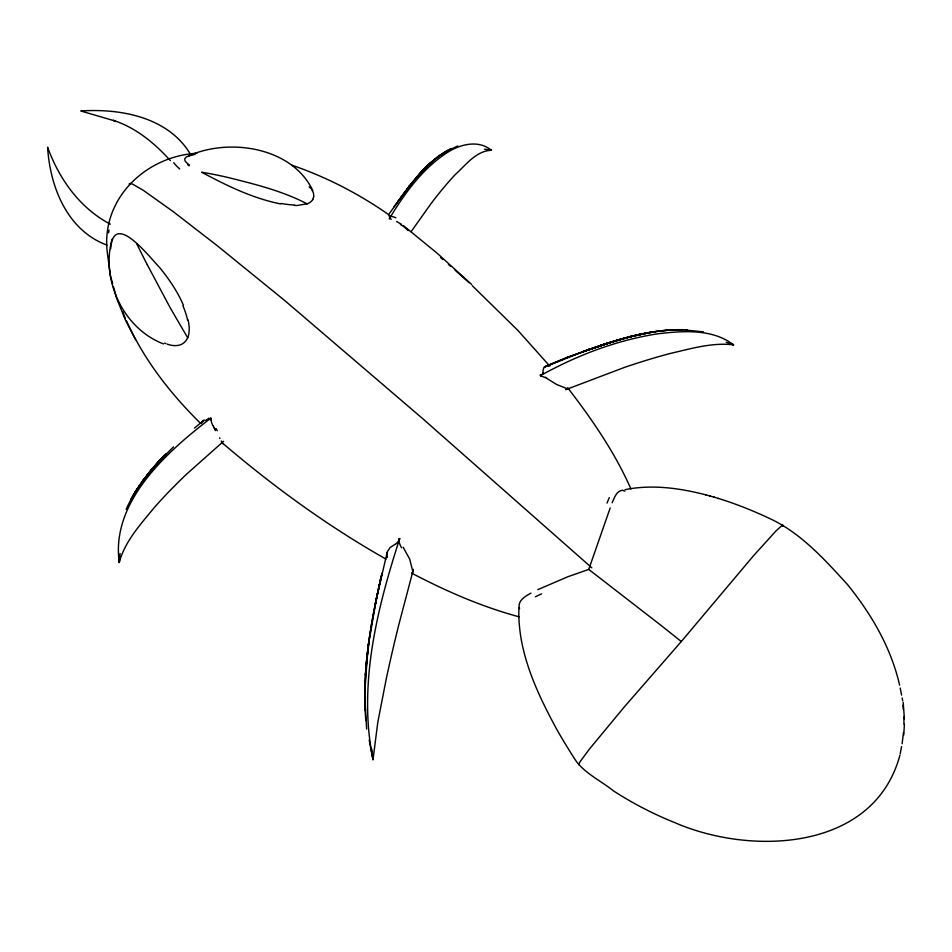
<?xml version="1.0" encoding="UTF-8"?>
<svg xmlns="http://www.w3.org/2000/svg" width="952" height="952" viewBox="0 0 952 952"><rect width="100%" height="100%" fill="white"/><g stroke="black" fill="none" stroke-linecap="round" stroke-linejoin="round"><path stroke-width="1.43" d="M119.297 558.312L119.274 562.489C124.914 541.307 140.396 524.564 153.926 507.987A243.617 62.832 -35.6 0 1 186.175 474.524L223.553 441.312M904.4 724.329L903.757 734.98M110.682 248.734C113.55 210.071 149.321 257.004 159.555 267.452C169.028 279.031 177.548 291.562 183.474 305.354M518.911 607.721C517.341 650.989 536.369 691.735 556.515 728.923C561.823 738.371 567.452 747.653 573.33 756.757C582.16 772.334 599.855 779.89 613.326 790.779C632.89 803.428 653.619 814.174 675.254 822.826C751.449 855.824 874.174 851.243 899.961 755.055M903.484 732.504L902.115 743.75M903.924 724.115L903.924 716.975M367.496 653.298L364.675 694.067L366.639 729.113M365.378 710.525L364.675 694.067L365.973 666.471L369.221 638.816L365.413 675.111C367.65 640.648 374.219 606.614 382.133 573.044C370.828 621.239 361.772 670.851 365.794 720.545M543.009 372.506C542.592 369.269 544.592 364.414 548.626 366.056M108.587 232.823L109.028 230.086M368.186 646.134L376.885 596.202M120.083 553.469L119.274 562.489C110.587 501.549 167.314 451.438 210.916 418.106L211.32 420.391M900.235 753.651L901.58 746.582M375.909 600.641L387.345 551.755L389.999 547.626L395.056 544.306M387.095 552.636L386.952 557.075M112.074 239.345C100.614 279.936 123.498 328.761 163.482 343.91M413.406 569.344L398.614 625.488A250.959 28.108 -74.2 0 0 386.381 678.24L377.801 722.282L373.017 759.684C357.869 685.726 376.885 608.994 399.733 538.558L399.792 538.88M782.651 526.385L782.687 524.897L776.058 530.859L753.484 555.778L681.287 641.541L624.31 706.919L589.133 749.438L579.851 762.028L578.626 764.789L579.363 764.73M610.184 507.952L588.752 569.415L568.07 576.662L537.785 589.657M313.351 198.159L312.97 199.075A16.493 9.817 5.8 0 1 312.756 199.646M391.308 219.198L389.416 218.651L389.725 217.627A49.706 10.877 -4.1 0 0 389.654 217.306L388.904 214.974M612.136 502.763C614.361 498.027 616.479 490.613 622.739 490.244M126.14 509.32C135.351 488.769 149.226 470.776 165.089 454.925C152.237 468.396 139.956 482.712 131.055 499.169M131.138 499.55L135.993 490.566L149.69 471.823L158.222 462.267M389.416 218.651C404.469 193.553 422.236 168.861 447.083 152.665C459.875 144.311 478.487 139.444 491.363 150.273C476.119 150.797 465.73 165.112 455.306 174.537A241.665 51.206 -63.4 0 0 431.208 203.371L411.109 231.681M312.661 199.623L312.47 199.908A14.292 8.354 0.6 0 1 307.151 203.918M397.662 201.681L409.622 185.771L388.583 214.593C358.844 193.768 326.286 176.989 291.931 165.208M394.14 206.62L409.622 185.771M407.111 189.091C419.368 173.204 433.112 157.389 451.51 148.5C433.231 157.639 419.308 173.085 407.111 189.091L412.978 181.761M196.885 153.26C145.109 156.188 100.139 199.753 107.445 253.553L110.361 275.485L112.681 283.934M160.222 460.411L142.491 481.117L157.163 463.219L166.35 453.818L150.416 471.192L157.163 463.219L173.514 446.857M422.141 171.562L430.625 162.947L417.5 176.263L425.151 167.945L438.42 156.318L445.024 152.201M194.458 428.102L202.907 421.034M210.916 418.106L209.178 419.332M129.151 183.974L130.091 183.379L132.733 184.2L143.49 190.448L173.49 211.832L217.163 245.628L285.017 300.772L422.736 418.678L591.835 567.82M530.966 593.12C525.409 596.178 516.936 601.045 519.554 608.721M540.558 375.695L540.379 375.659C576.841 355.405 616.456 340.197 657.796 333.783C682.989 330.891 712.251 328.452 733.611 344.85C712.144 342.244 690.831 348.765 670.113 353.501A248.662 49.385 -25 0 0 624.952 367.222L565.643 389.701M449.665 149.75L444.179 152.51L457.722 145.93M189.198 164.744C186.961 163.316 182.356 159.757 185.973 157.294A9.425 2.88 -8.8 0 1 187.806 156.318C228.194 137.457 292.193 146.763 312.827 190.674M546.626 365.782L569.165 356.643L612.41 341.839L582.029 352.026C615.73 339.947 650.882 328.214 687.177 329.82C657.261 328.773 627.927 336.413 599.736 345.731L623.548 338.388L649.133 332.617M188.532 156.021L195.148 154.307M612.41 341.839L586.991 350.074L544.258 367.151L569.165 356.643L566.226 357.857L591.49 348.563L586.991 350.074L606.365 343.517L631.033 336.663M568.641 388.928L567.368 389.082M640.172 334.235L615.373 340.733L591.716 348.813C619.193 338.924 647.788 330.237 677.229 329.904M625.071 489.685C651.87 484.199 679.621 488.102 705.813 494.85M206.715 420.201L204.775 420.487M681.061 329.987L673.302 329.797L681.799 330.058M687.475 330.237L703.48 331.855M484.497 149.155L491.363 150.273L487.519 149.524M280.828 203.966C252.744 198.385 226.695 185.64 201.622 172.205A240.475 62.439 24.4 0 1 227.909 177.465C254.827 184.188 282.28 190.876 307.008 203.787L297.702 205.43A30.821 17.85 0.4 0 1 294.477 205.465M726.174 342.256L733.611 344.85L730.065 343.184M705.599 494.79L710.073 495.992M718.391 498.432C736.432 503.977 753.972 511.069 771.013 519.149C801.406 533.632 824.741 559.657 847.113 584.135C871.247 613.719 891.108 647.741 899.64 685.238M709.847 495.933L714.357 497.218M519.09 616.813C481.688 606.757 445.988 591.156 411.764 573.175M714.107 497.146L718.653 498.503M167.159 344.112C173.133 346.361 181.118 346.671 185.521 341.221A13.971 9.651 -89.7 0 0 187.627 337.674L170.218 307.817L147.322 264.823M567.547 388.88L556.456 384.382L546.96 378.503M164.577 343.101L165.862 343.636M106.957 245.116C67.068 230.277 50.004 186.794 47.6 147.215C59.203 179.119 79.706 208.048 110.289 224.148M396.603 221.483L401.518 224.375M386.012 559.11C327.488 525.968 272.843 486.186 221.78 442.466A11.079 0.892 50.6 0 1 221.495 442.299M588.752 569.415L662.152 626.273A594.357 51.515 40.3 0 1 681.287 641.541M403.303 225.565L436.825 252.935L471.656 284.434M440.705 257.671L442.906 259.587M448.416 264.394L450.617 266.31M455.02 270.142L469.086 282.732M472.24 285.683L517.745 330.261L549.78 366.103M170.384 160.602C154.521 143.205 136.053 127.675 113.276 120.345L115.014 120.987L80.789 110.968C120.928 108.326 168.718 117.167 190.721 154.736M200.444 423.223C170.313 393.592 143.859 359.558 126.485 320.836M567.666 387.75C591.989 419.285 614.861 452.39 630.926 488.983M310.709 187.508L313.339 192.792A28.893 16.482 -4.8 0 1 313.613 196.671M403.124 547.221L409.741 559.217L412.799 571.509M221.269 440.943L222.304 442.68M215.319 429.864L213.189 425.722M219.591 437.825L219.912 438.444M135.565 339.697L125.021 319.134L116.561 298L113.455 286.742M122.737 311.673L125.224 318.194M900.199 688.058L901.58 695.127M902.139 697.959L902.698 700.779M188.21 320.05L189.02 325.584A20.944 14.566 -89.9 0 1 188.591 335.14A14.577 10.365 89.2 0 1 187.782 337.805M903.174 702.302L904.4 718.855M369.186 740.013L373.017 759.684L371.851 749.343M903.031 705.206L903.365 709.621M179.738 168.956A137.124 30.012 13.9 0 1 173.764 162.625M294.537 205.025A52.229 28.822 0.8 0 1 281.149 203.442M313.684 196.671A20.932 12.055 1.9 0 1 313.303 198.159M309.186 186.889A86.846 50.73 -6.9 0 1 309.935 187.782M189.162 165.791A88.488 22.063 10.4 0 1 187.603 164.648M201.372 423.592A34.391 8.604 17.1 0 1 201.883 422.628M201.705 422.545A31.761 7.39 24.1 0 1 203.276 421.534M202.359 421.046A39.175 9.258 28.5 0 1 204.144 420.094M208.869 418.142A43.435 17.993 83 0 1 206.632 419.796M211.07 420.332A30.095 18.909 36.7 0 0 211.404 421.724A26.882 16.053 40.2 0 0 212.903 425.711M214.129 427.936A35.486 1.19 62.5 0 1 215.461 430.625M222.97 443.596A28.465 0.964 60.4 0 1 222.708 443.406M217.258 430.792A32.499 1.25 65 0 1 216.163 428.578M222.423 442.799A8.961 0.643 47.4 0 1 221.721 442.454M147.334 264.846A243.938 17.017 59.2 0 1 136.743 243.771M182.939 305.878A65.212 42.947 88.6 0 1 187.687 320.324M568.618 388.904A10.353 1.666 37.9 0 1 567.404 388.749M545.306 377.194A20.099 11.805 45.2 0 1 547.019 378.289M540.665 376.052A14.815 9.163 46.7 0 1 545.246 377.73M543.425 372.708A12.281 6.271 25.8 0 1 540.153 375.017M390.213 216.187A36.902 19.445 56.4 0 1 395.865 217.77M400.423 224.47A34.986 11.353 17.8 0 1 408.182 230.634M535.357 596.809A86.727 44.506 -17.3 0 1 541.593 593.834M622.787 490.518A19.79 13.292 56 0 1 624.869 491.125M607.031 503.084A94.926 45.541 -85.2 0 1 609.316 497.61M387.345 557.432A12.745 5.236 30 0 1 387.25 557.182M399.554 538.713A20.873 15.053 64.2 0 1 395.187 544.52M401.565 547.852A26.632 23.134 16.6 0 1 398.614 538.903M412.87 571.557A8.663 3.522 42 0 1 411.657 573.318M380.633 579.03L375.171 604.925L381.288 576.103L380.633 579.03M425.484 167.838L419.356 174.085L432.137 161.447L425.484 167.838M618.752 340.031L605.532 344.065L630.438 336.58L654.167 331.712L630.438 336.58L618.752 340.031M222.102 443.12A11.126 0.821 49.6 0 0 222.149 443.096"/></g></svg>
